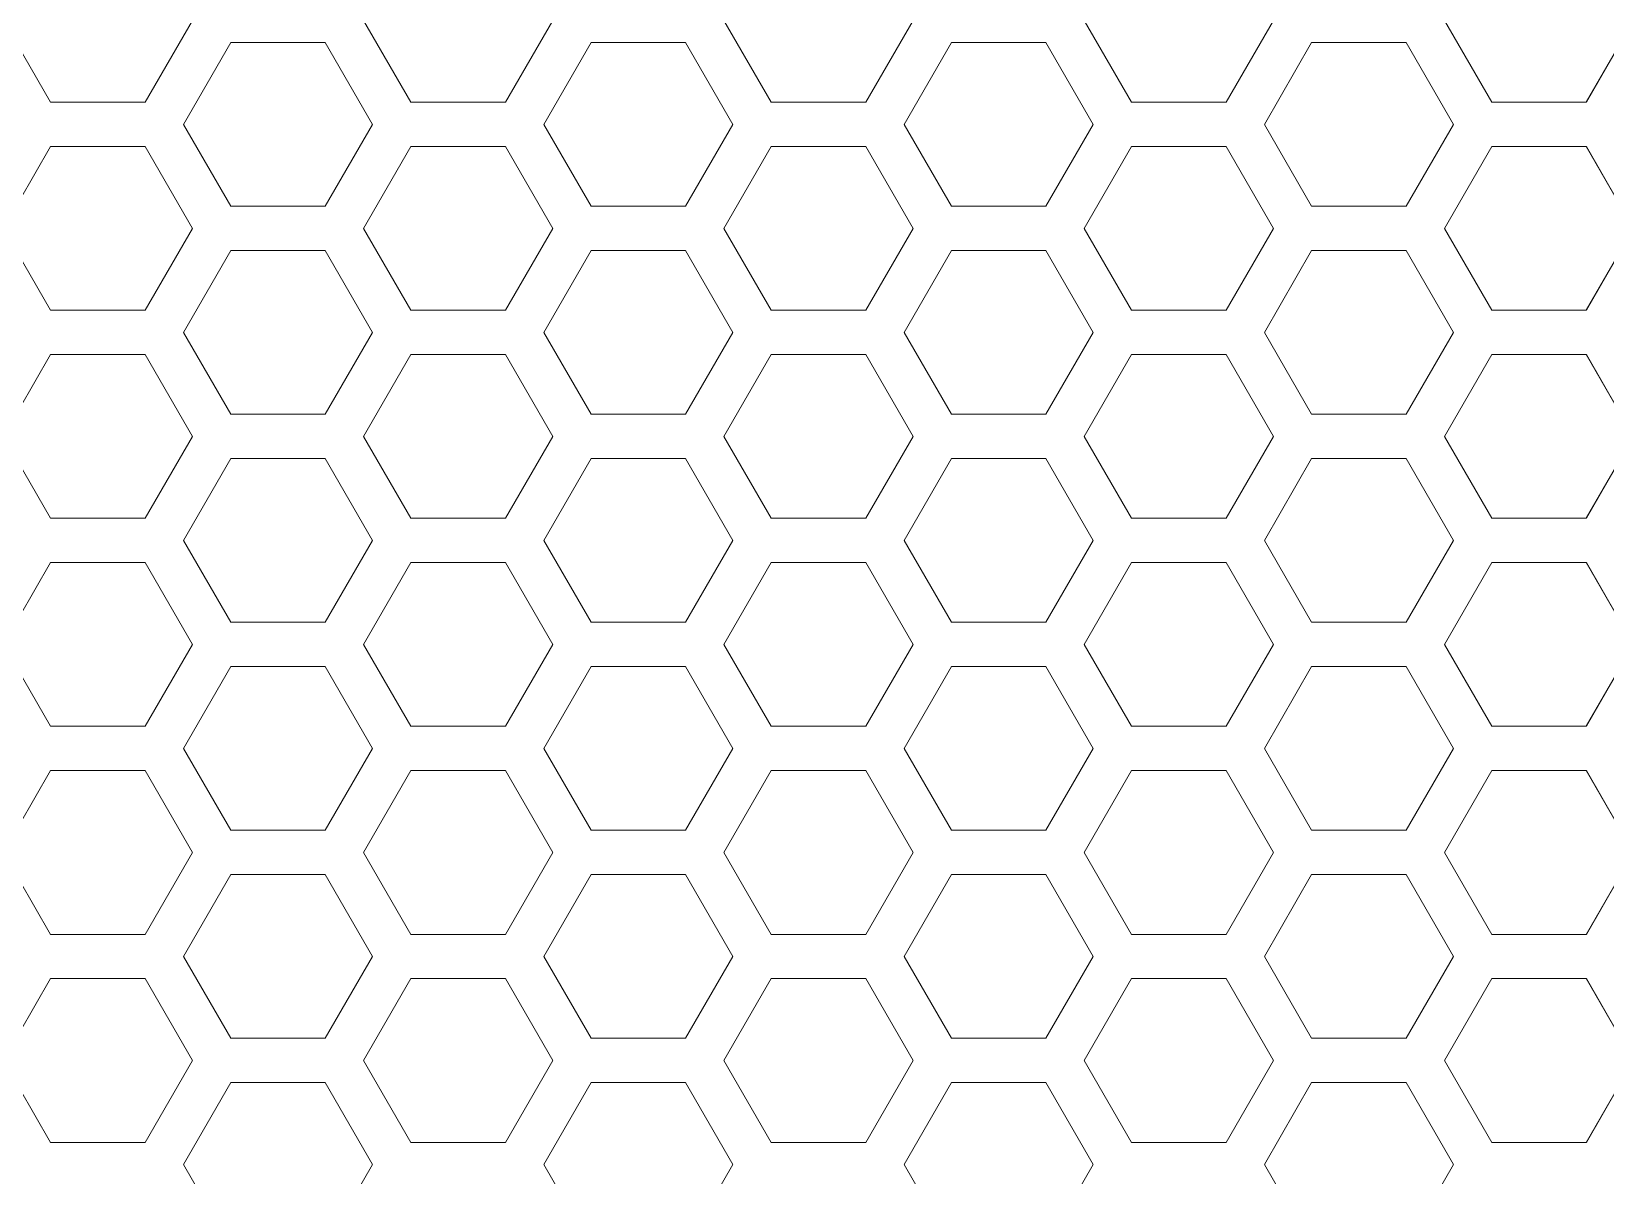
# Model space of a CAD drawing. Header units: millimetres. Extents: x 0 to 140, y -17 to 195.
# Drawn here: x 121.81 to 126.341, y 85.462 to 88.756 of the extents above; entities that cross this region are included whole.
import ezdxf

# ---------------------------------------------------------------- set-up
doc = ezdxf.new("R2010")
doc.units = ezdxf.units.MM
doc.layers.add('4203-42785_1_0', color=7, linetype='Continuous')

# ---------------------------------------------------------------- blocks, each defined once
blk = doc.blocks.new('a')
at = {"layer": '4203-42785_1_0', "color": 0, "linetype": 'ByBlock', "lineweight": 9}
for p, q in [((1507.2261, 413.6712), (1507.3328, 413.4863)), ((1507.5463, 413.4863), (1507.653, 413.6712)), ((1508.0394, 413.6712), (1508.1461, 413.4863)), ((1508.3595, 413.4863), (1508.4662, 413.6712)), ((1508.8527, 413.6712), (1508.9594, 413.4863)), ((1509.1728, 413.4863), (1509.2795, 413.6712)), ((1509.6659, 413.6712), (1509.7726, 413.4863)), ((1509.9861, 413.4863), (1510.0928, 413.6712)), ((1511.2925, 413.6712), (1511.3992, 413.4863)), ((1511.6126, 413.4863), (1511.7193, 413.6712)), ((1512.1057, 413.6712), (1512.2124, 413.4863)), ((1512.4259, 413.4863), (1512.5326, 413.6712)), ((1512.919, 413.6712), (1513.0257, 413.4863)), ((1513.2391, 413.4863), (1513.3458, 413.6712)), ((1513.7322, 413.6712), (1513.8389, 413.4863)), ((1514.0523, 413.4863), (1514.1591, 413.6712)), ((1514.5455, 413.6712), (1514.6522, 413.4863)), ((1514.8656, 413.4863), (1514.9724, 413.6712)), ((1506.9262, 413.6213), (1506.8194, 413.4364)), ((1507.1396, 413.6213), (1506.9262, 413.6213)), ((1507.2464, 413.4364), (1507.1396, 413.6213)), ((1507.7395, 413.6213), (1507.6327, 413.4364)), ((1507.9529, 413.6213), (1507.7395, 413.6213)), ((1508.0596, 413.4364), (1507.9529, 413.6213)), ((1508.5527, 413.6213), (1508.446, 413.4364)), ((1508.7661, 413.6213), (1508.5527, 413.6213)), ((1508.8728, 413.4364), (1508.7661, 413.6213)), ((1509.366, 413.6213), (1509.2593, 413.4364)), ((1509.5794, 413.6213), (1509.366, 413.6213)), ((1509.6862, 413.4364), (1509.5794, 413.6213)), ((1511.8058, 413.6213), (1511.6991, 413.4364)), ((1512.0192, 413.6213), (1511.8058, 413.6213)), ((1512.1259, 413.4364), (1512.0192, 413.6213)), ((1512.6191, 413.6213), (1512.5124, 413.4364)), ((1512.8325, 413.6213), (1512.6191, 413.6213)), ((1512.9393, 413.4364), (1512.8325, 413.6213)), ((1513.4323, 413.6213), (1513.3256, 413.4364)), ((1513.6457, 413.6213), (1513.4323, 413.6213)), ((1513.7524, 413.4364), (1513.6457, 413.6213)), ((1514.2456, 413.6213), (1514.1389, 413.4364)), ((1514.459, 413.6213), (1514.2456, 413.6213)), ((1514.5657, 413.4364), (1514.459, 413.6213)), ((1507.3328, 413.4863), (1507.5463, 413.4863)), ((1508.1461, 413.4863), (1508.3595, 413.4863)), ((1508.9594, 413.4863), (1509.1728, 413.4863)), ((1509.7726, 413.4863), (1509.9861, 413.4863)), ((1511.3992, 413.4863), (1511.6126, 413.4863)), ((1512.2124, 413.4863), (1512.4259, 413.4863)), ((1513.0257, 413.4863), (1513.2391, 413.4863)), ((1513.8389, 413.4863), (1514.0523, 413.4863)), ((1514.6522, 413.4863), (1514.8656, 413.4863)), ((1506.8194, 413.4364), (1506.9262, 413.2515)), ((1507.1396, 413.2515), (1507.2464, 413.4364)), ((1507.6327, 413.4364), (1507.7395, 413.2515)), ((1507.9529, 413.2515), (1508.0596, 413.4364)), ((1508.446, 413.4364), (1508.5527, 413.2515)), ((1508.7661, 413.2515), (1508.8728, 413.4364)), ((1509.2593, 413.4364), (1509.366, 413.2515)), ((1509.5794, 413.2515), (1509.6862, 413.4364)), ((1511.6991, 413.4364), (1511.8058, 413.2515)), ((1512.0192, 413.2515), (1512.1259, 413.4364)), ((1512.5124, 413.4364), (1512.6191, 413.2515)), ((1512.8325, 413.2515), (1512.9393, 413.4364)), ((1513.3256, 413.4364), (1513.4323, 413.2515)), ((1513.6457, 413.2515), (1513.7524, 413.4364)), ((1514.1389, 413.4364), (1514.2456, 413.2515)), ((1514.459, 413.2515), (1514.5657, 413.4364)), ((1507.3328, 413.3865), (1507.2261, 413.2016)), ((1507.5463, 413.3865), (1507.3328, 413.3865)), ((1507.653, 413.2016), (1507.5463, 413.3865)), ((1508.1461, 413.3865), (1508.0394, 413.2016)), ((1508.3595, 413.3865), (1508.1461, 413.3865)), ((1508.4662, 413.2016), (1508.3595, 413.3865)), ((1508.9594, 413.3865), (1508.8527, 413.2016)), ((1509.1728, 413.3865), (1508.9594, 413.3865)), ((1509.2795, 413.2016), (1509.1728, 413.3865)), ((1509.7726, 413.3865), (1509.6659, 413.2016)), ((1509.9861, 413.3865), (1509.7726, 413.3865)), ((1510.0928, 413.2016), (1509.9861, 413.3865)), ((1511.3992, 413.3865), (1511.2925, 413.2016)), ((1511.6126, 413.3865), (1511.3992, 413.3865)), ((1511.7193, 413.2016), (1511.6126, 413.3865)), ((1512.2124, 413.3865), (1512.1057, 413.2016)), ((1512.4259, 413.3865), (1512.2124, 413.3865)), ((1512.5326, 413.2016), (1512.4259, 413.3865)), ((1513.0257, 413.3865), (1512.919, 413.2016)), ((1513.2391, 413.3865), (1513.0257, 413.3865)), ((1513.3458, 413.2016), (1513.2391, 413.3865)), ((1513.8389, 413.3865), (1513.7322, 413.2016)), ((1514.0523, 413.3865), (1513.8389, 413.3865)), ((1514.1591, 413.2016), (1514.0523, 413.3865)), ((1514.6522, 413.3865), (1514.5455, 413.2016)), ((1514.8656, 413.3865), (1514.6522, 413.3865)), ((1514.9724, 413.2016), (1514.8656, 413.3865)), ((1506.9262, 413.2515), (1507.1396, 413.2515)), ((1507.7395, 413.2515), (1507.9529, 413.2515)), ((1508.5527, 413.2515), (1508.7661, 413.2515)), ((1509.366, 413.2515), (1509.5794, 413.2515)), ((1511.8058, 413.2515), (1512.0192, 413.2515)), ((1512.6191, 413.2515), (1512.8325, 413.2515)), ((1513.4323, 413.2515), (1513.6457, 413.2515)), ((1514.2456, 413.2515), (1514.459, 413.2515)), ((1507.2261, 413.2016), (1507.3328, 413.0168)), ((1507.5463, 413.0168), (1507.653, 413.2016)), ((1508.0394, 413.2016), (1508.1461, 413.0168)), ((1508.3595, 413.0168), (1508.4662, 413.2016)), ((1508.8527, 413.2016), (1508.9594, 413.0168)), ((1509.1728, 413.0168), (1509.2795, 413.2016)), ((1509.6659, 413.2016), (1509.7726, 413.0168)), ((1509.9861, 413.0168), (1510.0928, 413.2016)), ((1511.2925, 413.2016), (1511.3992, 413.0168)), ((1511.6126, 413.0168), (1511.7193, 413.2016)), ((1512.1057, 413.2016), (1512.2124, 413.0168)), ((1512.4259, 413.0168), (1512.5326, 413.2016)), ((1512.919, 413.2016), (1513.0257, 413.0168)), ((1513.2391, 413.0168), (1513.3458, 413.2016)), ((1513.7322, 413.2016), (1513.8389, 413.0168)), ((1514.0523, 413.0168), (1514.1591, 413.2016)), ((1514.5455, 413.2016), (1514.6522, 413.0168)), ((1514.8656, 413.0168), (1514.9724, 413.2016)), ((1506.9262, 413.1517), (1506.8194, 412.9669)), ((1507.1396, 413.1517), (1506.9262, 413.1517)), ((1507.2464, 412.9669), (1507.1396, 413.1517)), ((1507.7395, 413.1517), (1507.6327, 412.9669)), ((1507.9529, 413.1517), (1507.7395, 413.1517)), ((1508.0596, 412.9669), (1507.9529, 413.1517)), ((1508.5527, 413.1517), (1508.446, 412.9669)), ((1508.7661, 413.1517), (1508.5527, 413.1517)), ((1508.8728, 412.9669), (1508.7661, 413.1517)), ((1509.366, 413.1517), (1509.2593, 412.9669)), ((1509.5794, 413.1517), (1509.366, 413.1517)), ((1509.6862, 412.9669), (1509.5794, 413.1517)), ((1511.8058, 413.1517), (1511.6991, 412.9669)), ((1512.0192, 413.1517), (1511.8058, 413.1517)), ((1512.1259, 412.9669), (1512.0192, 413.1517)), ((1512.6191, 413.1517), (1512.5124, 412.9669)), ((1512.8325, 413.1517), (1512.6191, 413.1517)), ((1512.9393, 412.9669), (1512.8325, 413.1517)), ((1513.4323, 413.1517), (1513.3256, 412.9669)), ((1513.6457, 413.1517), (1513.4323, 413.1517)), ((1513.7524, 412.9669), (1513.6457, 413.1517)), ((1514.2456, 413.1517), (1514.1389, 412.9669)), ((1514.459, 413.1517), (1514.2456, 413.1517)), ((1514.5657, 412.9669), (1514.459, 413.1517)), ((1507.3328, 413.0168), (1507.5463, 413.0168)), ((1508.1461, 413.0168), (1508.3595, 413.0168)), ((1508.9594, 413.0168), (1509.1728, 413.0168)), ((1509.7726, 413.0168), (1509.9861, 413.0168)), ((1511.3992, 413.0168), (1511.6126, 413.0168)), ((1512.2124, 413.0168), (1512.4259, 413.0168)), ((1513.0257, 413.0168), (1513.2391, 413.0168)), ((1513.8389, 413.0168), (1514.0523, 413.0168)), ((1514.6522, 413.0168), (1514.8656, 413.0168)), ((1506.8194, 412.9669), (1506.9262, 412.782)), ((1507.1396, 412.782), (1507.2464, 412.9669)), ((1507.6327, 412.9669), (1507.7395, 412.782)), ((1507.9529, 412.782), (1508.0596, 412.9669)), ((1508.446, 412.9669), (1508.5527, 412.782)), ((1508.7661, 412.782), (1508.8728, 412.9669)), ((1509.2593, 412.9669), (1509.366, 412.782)), ((1509.5794, 412.782), (1509.6862, 412.9669)), ((1511.6991, 412.9669), (1511.8058, 412.782)), ((1512.0192, 412.782), (1512.1259, 412.9669)), ((1512.5124, 412.9669), (1512.6191, 412.782)), ((1512.8325, 412.782), (1512.9393, 412.9669)), ((1513.3256, 412.9669), (1513.4323, 412.782)), ((1513.6457, 412.782), (1513.7524, 412.9669)), ((1514.1389, 412.9669), (1514.2456, 412.782)), ((1514.459, 412.782), (1514.5657, 412.9669)), ((1507.3328, 412.917), (1507.2261, 412.7321)), ((1507.5463, 412.917), (1507.3328, 412.917)), ((1507.653, 412.7321), (1507.5463, 412.917)), ((1508.1461, 412.917), (1508.0394, 412.7321)), ((1508.3595, 412.917), (1508.1461, 412.917)), ((1508.4662, 412.7321), (1508.3595, 412.917)), ((1508.9594, 412.917), (1508.8527, 412.7321)), ((1509.1728, 412.917), (1508.9594, 412.917)), ((1509.2795, 412.7321), (1509.1728, 412.917)), ((1509.7726, 412.917), (1509.6659, 412.7321)), ((1509.9861, 412.917), (1509.7726, 412.917)), ((1510.0928, 412.7321), (1509.9861, 412.917)), ((1511.3992, 412.917), (1511.2925, 412.7321)), ((1511.6126, 412.917), (1511.3992, 412.917)), ((1511.7193, 412.7321), (1511.6126, 412.917)), ((1512.2124, 412.917), (1512.1057, 412.7321)), ((1512.4259, 412.917), (1512.2124, 412.917)), ((1512.5326, 412.7321), (1512.4259, 412.917)), ((1513.0257, 412.917), (1512.919, 412.7321)), ((1513.2391, 412.917), (1513.0257, 412.917)), ((1513.3458, 412.7321), (1513.2391, 412.917)), ((1513.8389, 412.917), (1513.7322, 412.7321)), ((1514.0523, 412.917), (1513.8389, 412.917)), ((1514.1591, 412.7321), (1514.0523, 412.917)), ((1514.6522, 412.917), (1514.5455, 412.7321)), ((1514.8656, 412.917), (1514.6522, 412.917)), ((1514.9724, 412.7321), (1514.8656, 412.917)), ((1506.9262, 412.782), (1507.1396, 412.782)), ((1507.7395, 412.782), (1507.9529, 412.782)), ((1508.5527, 412.782), (1508.7661, 412.782)), ((1509.366, 412.782), (1509.5794, 412.782)), ((1511.8058, 412.782), (1512.0192, 412.782)), ((1512.6191, 412.782), (1512.8325, 412.782)), ((1513.4323, 412.782), (1513.6457, 412.782)), ((1514.2456, 412.782), (1514.459, 412.782)), ((1507.2261, 412.7321), (1507.3328, 412.5472)), ((1507.5463, 412.5472), (1507.653, 412.7321)), ((1508.0394, 412.7321), (1508.1461, 412.5472)), ((1508.3595, 412.5472), (1508.4662, 412.7321)), ((1508.8527, 412.7321), (1508.9594, 412.5472)), ((1509.1728, 412.5472), (1509.2795, 412.7321)), ((1509.6659, 412.7321), (1509.7726, 412.5472)), ((1509.9861, 412.5472), (1510.0928, 412.7321)), ((1511.2925, 412.7321), (1511.3992, 412.5472)), ((1511.6126, 412.5472), (1511.7193, 412.7321)), ((1512.1057, 412.7321), (1512.2124, 412.5472)), ((1512.4259, 412.5472), (1512.5326, 412.7321)), ((1512.919, 412.7321), (1513.0257, 412.5472)), ((1513.2391, 412.5472), (1513.3458, 412.7321)), ((1513.7322, 412.7321), (1513.8389, 412.5472)), ((1514.0523, 412.5472), (1514.1591, 412.7321)), ((1514.5455, 412.7321), (1514.6522, 412.5472)), ((1514.8656, 412.5472), (1514.9724, 412.7321)), ((1506.9262, 412.6822), (1506.8194, 412.4973)), ((1507.1396, 412.6822), (1506.9262, 412.6822)), ((1507.2464, 412.4973), (1507.1396, 412.6822)), ((1507.7395, 412.6822), (1507.6327, 412.4973)), ((1507.9529, 412.6822), (1507.7395, 412.6822)), ((1508.0596, 412.4973), (1507.9529, 412.6822)), ((1508.5527, 412.6822), (1508.446, 412.4973)), ((1508.7661, 412.6822), (1508.5527, 412.6822)), ((1508.8728, 412.4973), (1508.7661, 412.6822)), ((1509.366, 412.6822), (1509.2593, 412.4973)), ((1509.5794, 412.6822), (1509.366, 412.6822)), ((1509.6862, 412.4973), (1509.5794, 412.6822)), ((1511.8058, 412.6822), (1511.6991, 412.4973)), ((1512.0192, 412.6822), (1511.8058, 412.6822)), ((1512.1259, 412.4973), (1512.0192, 412.6822)), ((1512.6191, 412.6822), (1512.5124, 412.4973)), ((1512.8325, 412.6822), (1512.6191, 412.6822)), ((1512.9393, 412.4973), (1512.8325, 412.6822)), ((1513.4323, 412.6822), (1513.3256, 412.4973)), ((1513.6457, 412.6822), (1513.4323, 412.6822)), ((1513.7524, 412.4973), (1513.6457, 412.6822)), ((1514.2456, 412.6822), (1514.1389, 412.4973)), ((1514.459, 412.6822), (1514.2456, 412.6822)), ((1514.5657, 412.4973), (1514.459, 412.6822)), ((1507.3328, 412.5472), (1507.5463, 412.5472)), ((1508.1461, 412.5472), (1508.3595, 412.5472)), ((1508.9594, 412.5472), (1509.1728, 412.5472)), ((1509.7726, 412.5472), (1509.9861, 412.5472)), ((1511.3992, 412.5472), (1511.6126, 412.5472)), ((1512.2124, 412.5472), (1512.4259, 412.5472)), ((1513.0257, 412.5472), (1513.2391, 412.5472)), ((1513.8389, 412.5472), (1514.0523, 412.5472)), ((1514.6522, 412.5472), (1514.8656, 412.5472)), ((1506.8194, 412.4973), (1506.9262, 412.3125)), ((1507.1396, 412.3125), (1507.2464, 412.4973)), ((1507.6327, 412.4973), (1507.7395, 412.3125)), ((1507.9529, 412.3125), (1508.0596, 412.4973)), ((1508.446, 412.4973), (1508.5527, 412.3125)), ((1508.7661, 412.3125), (1508.8728, 412.4973)), ((1509.2593, 412.4973), (1509.366, 412.3125)), ((1509.5794, 412.3125), (1509.6862, 412.4973)), ((1511.6991, 412.4973), (1511.8058, 412.3125)), ((1512.0192, 412.3125), (1512.1259, 412.4973)), ((1512.5124, 412.4973), (1512.6191, 412.3125)), ((1512.8325, 412.3125), (1512.9393, 412.4973)), ((1513.3256, 412.4973), (1513.4323, 412.3125)), ((1513.6457, 412.3125), (1513.7524, 412.4973)), ((1514.1389, 412.4973), (1514.2456, 412.3125)), ((1514.459, 412.3125), (1514.5657, 412.4973)), ((1507.3328, 412.4474), (1507.2261, 412.2625)), ((1507.5463, 412.4474), (1507.3328, 412.4474)), ((1507.653, 412.2625), (1507.5463, 412.4474)), ((1508.1461, 412.4474), (1508.0394, 412.2625)), ((1508.3595, 412.4474), (1508.1461, 412.4474)), ((1508.4662, 412.2625), (1508.3595, 412.4474)), ((1508.9594, 412.4474), (1508.8527, 412.2625)), ((1509.1728, 412.4474), (1508.9594, 412.4474)), ((1509.2795, 412.2625), (1509.1728, 412.4474)), ((1509.7726, 412.4474), (1509.6659, 412.2625)), ((1509.9861, 412.4474), (1509.7726, 412.4474)), ((1510.0928, 412.2625), (1509.9861, 412.4474)), ((1511.3992, 412.4474), (1511.2925, 412.2625)), ((1511.6126, 412.4474), (1511.3992, 412.4474)), ((1511.7193, 412.2625), (1511.6126, 412.4474)), ((1512.2124, 412.4474), (1512.1057, 412.2625)), ((1512.4259, 412.4474), (1512.2124, 412.4474)), ((1512.5326, 412.2625), (1512.4259, 412.4474)), ((1513.0257, 412.4474), (1512.919, 412.2625)), ((1513.2391, 412.4474), (1513.0257, 412.4474)), ((1513.3458, 412.2625), (1513.2391, 412.4474)), ((1513.8389, 412.4474), (1513.7322, 412.2625)), ((1514.0523, 412.4474), (1513.8389, 412.4474)), ((1514.1591, 412.2625), (1514.0523, 412.4474)), ((1514.6522, 412.4474), (1514.5455, 412.2625)), ((1514.8656, 412.4474), (1514.6522, 412.4474)), ((1514.9724, 412.2625), (1514.8656, 412.4474)), ((1506.9262, 412.3125), (1507.1396, 412.3125)), ((1507.7395, 412.3125), (1507.9529, 412.3125)), ((1508.5527, 412.3125), (1508.7661, 412.3125)), ((1509.366, 412.3125), (1509.5794, 412.3125)), ((1511.8058, 412.3125), (1512.0192, 412.3125)), ((1512.6191, 412.3125), (1512.8325, 412.3125)), ((1513.4323, 412.3125), (1513.6457, 412.3125)), ((1514.2456, 412.3125), (1514.459, 412.3125)), ((1507.2261, 412.2625), (1507.3328, 412.0777)), ((1507.5463, 412.0777), (1507.653, 412.2625)), ((1508.0394, 412.2625), (1508.1461, 412.0777)), ((1508.3595, 412.0777), (1508.4662, 412.2625)), ((1508.8527, 412.2625), (1508.9594, 412.0777)), ((1509.1728, 412.0777), (1509.2795, 412.2625)), ((1509.6659, 412.2625), (1509.7726, 412.0777)), ((1509.9861, 412.0777), (1510.0928, 412.2625)), ((1511.2925, 412.2625), (1511.3992, 412.0777)), ((1511.6126, 412.0777), (1511.7193, 412.2625)), ((1512.1057, 412.2625), (1512.2124, 412.0777)), ((1512.4259, 412.0777), (1512.5326, 412.2625)), ((1512.919, 412.2625), (1513.0257, 412.0777)), ((1513.2391, 412.0777), (1513.3458, 412.2625)), ((1513.7322, 412.2625), (1513.8389, 412.0777)), ((1514.0523, 412.0777), (1514.1591, 412.2625)), ((1514.5455, 412.2625), (1514.6522, 412.0777)), ((1514.8656, 412.0777), (1514.9724, 412.2625)), ((1506.9262, 412.2126), (1506.8194, 412.0278)), ((1507.1396, 412.2126), (1506.9262, 412.2126)), ((1507.2464, 412.0278), (1507.1396, 412.2126)), ((1507.7395, 412.2126), (1507.6327, 412.0278)), ((1507.9529, 412.2126), (1507.7395, 412.2126)), ((1508.0596, 412.0278), (1507.9529, 412.2126)), ((1508.5527, 412.2126), (1508.446, 412.0278)), ((1508.7661, 412.2126), (1508.5527, 412.2126)), ((1508.8728, 412.0278), (1508.7661, 412.2126)), ((1509.366, 412.2126), (1509.2593, 412.0278)), ((1509.5794, 412.2126), (1509.366, 412.2126)), ((1509.6862, 412.0278), (1509.5794, 412.2126)), ((1511.8058, 412.2126), (1511.6991, 412.0278)), ((1512.0192, 412.2126), (1511.8058, 412.2126)), ((1512.1259, 412.0278), (1512.0192, 412.2126)), ((1512.6191, 412.2126), (1512.5124, 412.0278)), ((1512.8325, 412.2126), (1512.6191, 412.2126)), ((1512.9393, 412.0278), (1512.8325, 412.2126)), ((1513.4323, 412.2126), (1513.3256, 412.0278)), ((1513.6457, 412.2126), (1513.4323, 412.2126)), ((1513.7524, 412.0278), (1513.6457, 412.2126)), ((1514.2456, 412.2126), (1514.1389, 412.0278)), ((1514.459, 412.2126), (1514.2456, 412.2126)), ((1514.5657, 412.0278), (1514.459, 412.2126)), ((1507.3328, 412.0777), (1507.5463, 412.0777)), ((1508.1461, 412.0777), (1508.3595, 412.0777)), ((1508.9594, 412.0777), (1509.1728, 412.0777)), ((1509.7726, 412.0777), (1509.9861, 412.0777)), ((1511.3992, 412.0777), (1511.6126, 412.0777)), ((1512.2124, 412.0777), (1512.4259, 412.0777)), ((1513.0257, 412.0777), (1513.2391, 412.0777)), ((1513.8389, 412.0777), (1514.0523, 412.0777)), ((1514.6522, 412.0777), (1514.8656, 412.0777)), ((1506.8194, 412.0278), (1506.9262, 411.8429)), ((1507.1396, 411.8429), (1507.2464, 412.0278)), ((1507.6327, 412.0278), (1507.7395, 411.8429)), ((1507.9529, 411.8429), (1508.0596, 412.0278)), ((1508.446, 412.0278), (1508.5527, 411.8429)), ((1508.7661, 411.8429), (1508.8728, 412.0278)), ((1509.2593, 412.0278), (1509.366, 411.8429)), ((1509.5794, 411.8429), (1509.6862, 412.0278)), ((1511.6991, 412.0278), (1511.8058, 411.8429)), ((1512.0192, 411.8429), (1512.1259, 412.0278)), ((1512.5124, 412.0278), (1512.6191, 411.8429)), ((1512.8325, 411.8429), (1512.9393, 412.0278)), ((1513.3256, 412.0278), (1513.4323, 411.8429)), ((1513.6457, 411.8429), (1513.7524, 412.0278)), ((1514.1389, 412.0278), (1514.2456, 411.8429)), ((1514.459, 411.8429), (1514.5657, 412.0278)), ((1507.3328, 411.9779), (1507.2261, 411.793)), ((1507.5463, 411.9779), (1507.3328, 411.9779)), ((1507.653, 411.793), (1507.5463, 411.9779)), ((1508.1461, 411.9779), (1508.0394, 411.793)), ((1508.3595, 411.9779), (1508.1461, 411.9779)), ((1508.4662, 411.793), (1508.3595, 411.9779)), ((1508.9594, 411.9779), (1508.8527, 411.793)), ((1509.1728, 411.9779), (1508.9594, 411.9779)), ((1509.2795, 411.793), (1509.1728, 411.9779)), ((1509.7726, 411.9779), (1509.6659, 411.793)), ((1509.9861, 411.9779), (1509.7726, 411.9779)), ((1510.0928, 411.793), (1509.9861, 411.9779)), ((1511.3992, 411.9779), (1511.2925, 411.793)), ((1511.6126, 411.9779), (1511.3992, 411.9779)), ((1511.7193, 411.793), (1511.6126, 411.9779)), ((1512.2124, 411.9779), (1512.1057, 411.793)), ((1512.4259, 411.9779), (1512.2124, 411.9779)), ((1512.5326, 411.793), (1512.4259, 411.9779)), ((1513.0257, 411.9779), (1512.919, 411.793)), ((1513.2391, 411.9779), (1513.0257, 411.9779)), ((1513.3458, 411.793), (1513.2391, 411.9779)), ((1513.8389, 411.9779), (1513.7322, 411.793)), ((1514.0523, 411.9779), (1513.8389, 411.9779)), ((1514.1591, 411.793), (1514.0523, 411.9779)), ((1514.6522, 411.9779), (1514.5455, 411.793)), ((1514.8656, 411.9779), (1514.6522, 411.9779)), ((1514.9724, 411.793), (1514.8656, 411.9779)), ((1506.9262, 411.8429), (1507.1396, 411.8429)), ((1507.7395, 411.8429), (1507.9529, 411.8429)), ((1508.5527, 411.8429), (1508.7661, 411.8429)), ((1509.366, 411.8429), (1509.5794, 411.8429)), ((1511.8058, 411.8429), (1512.0192, 411.8429)), ((1512.6191, 411.8429), (1512.8325, 411.8429)), ((1513.4323, 411.8429), (1513.6457, 411.8429)), ((1514.2456, 411.8429), (1514.459, 411.8429)), ((1507.2261, 411.793), (1507.3328, 411.6081)), ((1507.5463, 411.6081), (1507.653, 411.793)), ((1508.0394, 411.793), (1508.1461, 411.6081)), ((1508.3595, 411.6081), (1508.4662, 411.793)), ((1508.8527, 411.793), (1508.9594, 411.6081)), ((1509.1728, 411.6081), (1509.2795, 411.793)), ((1509.6659, 411.793), (1509.7726, 411.6081)), ((1509.9861, 411.6081), (1510.0928, 411.793)), ((1511.2925, 411.793), (1511.3992, 411.6081)), ((1511.6126, 411.6081), (1511.7193, 411.793)), ((1512.1057, 411.793), (1512.2124, 411.6081)), ((1512.4259, 411.6081), (1512.5326, 411.793)), ((1512.919, 411.793), (1513.0257, 411.6081)), ((1513.2391, 411.6081), (1513.3458, 411.793)), ((1513.7322, 411.793), (1513.8389, 411.6081)), ((1514.0523, 411.6081), (1514.1591, 411.793)), ((1514.5455, 411.793), (1514.6522, 411.6081)), ((1514.8656, 411.6081), (1514.9724, 411.793)), ((1506.9262, 411.7431), (1506.8194, 411.5582)), ((1507.1396, 411.7431), (1506.9262, 411.7431)), ((1507.2464, 411.5582), (1507.1396, 411.7431)), ((1507.7395, 411.7431), (1507.6327, 411.5582)), ((1507.9529, 411.7431), (1507.7395, 411.7431)), ((1508.0596, 411.5582), (1507.9529, 411.7431)), ((1508.5527, 411.7431), (1508.446, 411.5582)), ((1508.7661, 411.7431), (1508.5527, 411.7431)), ((1508.8728, 411.5582), (1508.7661, 411.7431)), ((1509.366, 411.7431), (1509.2593, 411.5582)), ((1509.5794, 411.7431), (1509.366, 411.7431)), ((1509.6862, 411.5582), (1509.5794, 411.7431)), ((1511.8058, 411.7431), (1511.6991, 411.5582)), ((1512.0192, 411.7431), (1511.8058, 411.7431)), ((1512.1259, 411.5582), (1512.0192, 411.7431)), ((1512.6191, 411.7431), (1512.5124, 411.5582)), ((1512.8325, 411.7431), (1512.6191, 411.7431)), ((1512.9393, 411.5582), (1512.8325, 411.7431)), ((1513.4323, 411.7431), (1513.3256, 411.5582)), ((1513.6457, 411.7431), (1513.4323, 411.7431)), ((1513.7524, 411.5582), (1513.6457, 411.7431)), ((1514.2456, 411.7431), (1514.1389, 411.5582)), ((1514.459, 411.7431), (1514.2456, 411.7431)), ((1514.5657, 411.5582), (1514.459, 411.7431)), ((1507.3328, 411.6081), (1507.5463, 411.6081)), ((1508.1461, 411.6081), (1508.3595, 411.6081)), ((1508.9594, 411.6081), (1509.1728, 411.6081)), ((1509.7726, 411.6081), (1509.9861, 411.6081)), ((1511.3992, 411.6081), (1511.6126, 411.6081)), ((1512.2124, 411.6081), (1512.4259, 411.6081)), ((1513.0257, 411.6081), (1513.2391, 411.6081)), ((1513.8389, 411.6081), (1514.0523, 411.6081)), ((1514.6522, 411.6081), (1514.8656, 411.6081)), ((1506.8194, 411.5582), (1506.9262, 411.3734)), ((1507.1396, 411.3734), (1507.2464, 411.5582)), ((1507.6327, 411.5582), (1507.7395, 411.3734)), ((1507.9529, 411.3734), (1508.0596, 411.5582)), ((1508.446, 411.5582), (1508.5527, 411.3734)), ((1508.7661, 411.3734), (1508.8728, 411.5582)), ((1509.2593, 411.5582), (1509.366, 411.3734)), ((1509.5794, 411.3734), (1509.6862, 411.5582)), ((1511.6991, 411.5582), (1511.8058, 411.3734)), ((1512.0192, 411.3734), (1512.1259, 411.5582)), ((1512.5124, 411.5582), (1512.6191, 411.3734)), ((1512.8325, 411.3734), (1512.9393, 411.5582)), ((1513.3256, 411.5582), (1513.4323, 411.3734)), ((1513.6457, 411.3734), (1513.7524, 411.5582)), ((1514.1389, 411.5582), (1514.2456, 411.3734)), ((1514.459, 411.3734), (1514.5657, 411.5582)), ((1507.3328, 411.5083), (1507.2261, 411.3235)), ((1507.5463, 411.5083), (1507.3328, 411.5083)), ((1507.653, 411.3235), (1507.5463, 411.5083)), ((1508.1461, 411.5083), (1508.0394, 411.3235)), ((1508.3595, 411.5083), (1508.1461, 411.5083)), ((1508.4662, 411.3235), (1508.3595, 411.5083)), ((1508.9594, 411.5083), (1508.8527, 411.3235)), ((1509.1728, 411.5083), (1508.9594, 411.5083)), ((1509.2795, 411.3235), (1509.1728, 411.5083)), ((1509.7726, 411.5083), (1509.6659, 411.3235)), ((1509.9861, 411.5083), (1509.7726, 411.5083)), ((1510.0928, 411.3235), (1509.9861, 411.5083)), ((1511.3992, 411.5083), (1511.2925, 411.3235)), ((1511.6126, 411.5083), (1511.3992, 411.5083)), ((1511.7193, 411.3235), (1511.6126, 411.5083)), ((1512.2124, 411.5083), (1512.1057, 411.3235)), ((1512.4259, 411.5083), (1512.2124, 411.5083)), ((1512.5326, 411.3235), (1512.4259, 411.5083)), ((1513.0257, 411.5083), (1512.919, 411.3235)), ((1513.2391, 411.5083), (1513.0257, 411.5083)), ((1513.3458, 411.3235), (1513.2391, 411.5083)), ((1513.8389, 411.5083), (1513.7322, 411.3235)), ((1514.0523, 411.5083), (1513.8389, 411.5083)), ((1514.1591, 411.3235), (1514.0523, 411.5083)), ((1514.6522, 411.5083), (1514.5455, 411.3235)), ((1514.8656, 411.5083), (1514.6522, 411.5083)), ((1514.9724, 411.3235), (1514.8656, 411.5083)), ((1506.9262, 411.3734), (1507.1396, 411.3734)), ((1507.7395, 411.3734), (1507.9529, 411.3734)), ((1508.5527, 411.3734), (1508.7661, 411.3734)), ((1509.366, 411.3734), (1509.5794, 411.3734)), ((1511.8058, 411.3734), (1512.0192, 411.3734)), ((1512.6191, 411.3734), (1512.8325, 411.3734)), ((1513.4323, 411.3734), (1513.6457, 411.3734)), ((1514.2456, 411.3734), (1514.459, 411.3734)), ((1507.2261, 411.3235), (1507.3328, 411.1386)), ((1507.5463, 411.1386), (1507.653, 411.3235)), ((1508.0394, 411.3235), (1508.1461, 411.1386)), ((1508.3595, 411.1386), (1508.4662, 411.3235)), ((1508.8527, 411.3235), (1508.9594, 411.1386)), ((1509.1728, 411.1386), (1509.2795, 411.3235)), ((1509.6659, 411.3235), (1509.7726, 411.1386)), ((1509.9861, 411.1386), (1510.0928, 411.3235)), ((1511.2925, 411.3235), (1511.3992, 411.1386)), ((1511.6126, 411.1386), (1511.7193, 411.3235)), ((1512.1057, 411.3235), (1512.2124, 411.1386)), ((1512.4259, 411.1386), (1512.5326, 411.3235)), ((1512.919, 411.3235), (1513.0257, 411.1386)), ((1513.2391, 411.1386), (1513.3458, 411.3235)), ((1513.7322, 411.3235), (1513.8389, 411.1386)), ((1514.0523, 411.1386), (1514.1591, 411.3235)), ((1514.5455, 411.3235), (1514.6522, 411.1386)), ((1514.8656, 411.1386), (1514.9724, 411.3235)), ((1506.9262, 411.2735), (1506.8194, 411.0887)), ((1507.1396, 411.2735), (1506.9262, 411.2735)), ((1507.2464, 411.0887), (1507.1396, 411.2735)), ((1507.7395, 411.2735), (1507.6327, 411.0887)), ((1507.9529, 411.2735), (1507.7395, 411.2735)), ((1508.0596, 411.0887), (1507.9529, 411.2735)), ((1508.5527, 411.2735), (1508.446, 411.0887)), ((1508.7661, 411.2735), (1508.5527, 411.2735)), ((1508.8728, 411.0887), (1508.7661, 411.2735)), ((1509.366, 411.2735), (1509.2593, 411.0887)), ((1509.5794, 411.2735), (1509.366, 411.2735)), ((1509.6862, 411.0887), (1509.5794, 411.2735)), ((1511.8058, 411.2735), (1511.6991, 411.0887)), ((1512.0192, 411.2735), (1511.8058, 411.2735)), ((1512.1259, 411.0887), (1512.0192, 411.2735)), ((1512.6191, 411.2735), (1512.5124, 411.0887)), ((1512.8325, 411.2735), (1512.6191, 411.2735)), ((1512.9393, 411.0887), (1512.8325, 411.2735)), ((1513.4323, 411.2735), (1513.3256, 411.0887)), ((1513.6457, 411.2735), (1513.4323, 411.2735)), ((1513.7524, 411.0887), (1513.6457, 411.2735)), ((1514.2456, 411.2735), (1514.1389, 411.0887)), ((1514.459, 411.2735), (1514.2456, 411.2735)), ((1514.5657, 411.0887), (1514.459, 411.2735)), ((1507.3328, 411.1386), (1507.5463, 411.1386)), ((1508.1461, 411.1386), (1508.3595, 411.1386)), ((1508.9594, 411.1386), (1509.1728, 411.1386)), ((1509.7726, 411.1386), (1509.9861, 411.1386)), ((1511.3992, 411.1386), (1511.6126, 411.1386)), ((1512.2124, 411.1386), (1512.4259, 411.1386)), ((1513.0257, 411.1386), (1513.2391, 411.1386)), ((1513.8389, 411.1386), (1514.0523, 411.1386)), ((1514.6522, 411.1386), (1514.8656, 411.1386)), ((1506.8194, 411.0887), (1506.9262, 410.9038)), ((1507.1396, 410.9038), (1507.2464, 411.0887)), ((1507.6327, 411.0887), (1507.7395, 410.9038)), ((1507.9529, 410.9038), (1508.0596, 411.0887)), ((1508.446, 411.0887), (1508.5527, 410.9038)), ((1508.7661, 410.9038), (1508.8728, 411.0887)), ((1509.2593, 411.0887), (1509.366, 410.9038)), ((1509.5794, 410.9038), (1509.6862, 411.0887)), ((1511.6991, 411.0887), (1511.8058, 410.9038)), ((1512.0192, 410.9038), (1512.1259, 411.0887)), ((1512.5124, 411.0887), (1512.6191, 410.9038)), ((1512.8325, 410.9038), (1512.9393, 411.0887)), ((1513.3256, 411.0887), (1513.4323, 410.9038)), ((1513.6457, 410.9038), (1513.7524, 411.0887)), ((1514.1389, 411.0887), (1514.2456, 410.9038)), ((1514.459, 410.9038), (1514.5657, 411.0887))]:
    blk.add_line(p, q, dxfattribs=at)

msp = doc.modelspace()

# ---------------------------------------------------------------- block references
at = {"lineweight": 15, "xscale": 1.275468447124703, "yscale": 1.275468447124703, "zscale": 1.275468447124703}
for p in [(-1805.8773, -438.8363), (-1799.6535, -438.8363)]:
    msp.add_blockref('a', p, dxfattribs=at)

doc.saveas('drawing.dxf')
